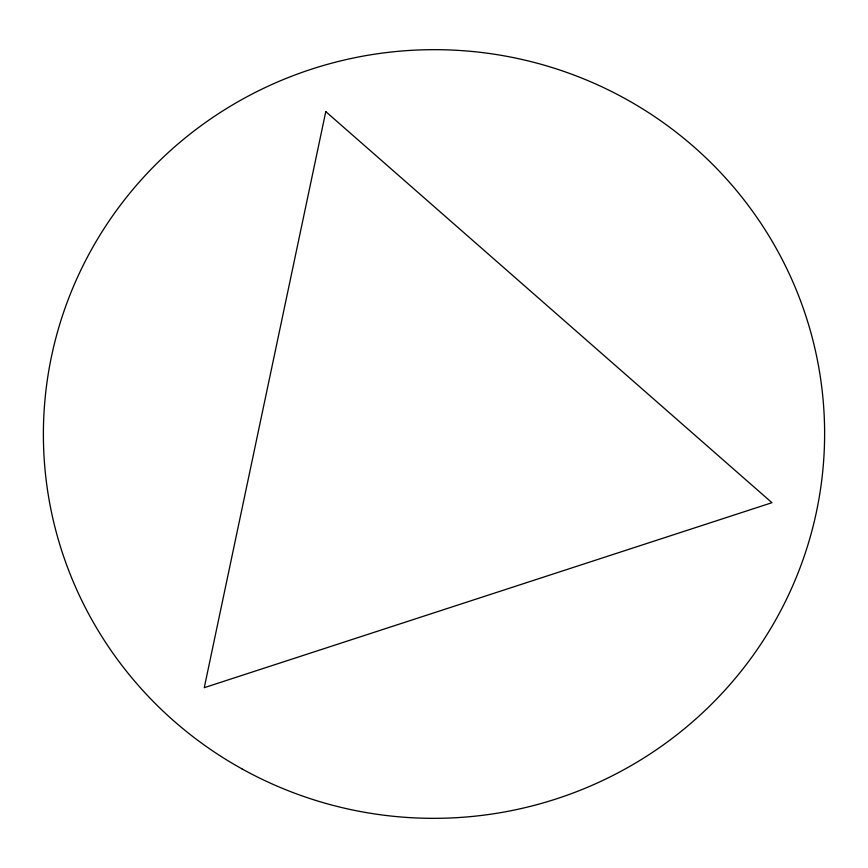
<?xml version="1.0" encoding="UTF-8"?>
<svg xmlns="http://www.w3.org/2000/svg" width="868" height="868" viewBox="0 0 868 868"><rect width="100%" height="100%" fill="white"/><g stroke="black" fill="none" stroke-linecap="round" stroke-linejoin="round"><path stroke-width="1.3" d="M325.782 111.614L204.262 687.673L771.956 502.702L325.782 111.614M241.922 768.842A390.622 384.329 -1.7 0 0 824.6 429.975A390.622 384.329 -1.7 0 0 235.478 103.194A390.622 384.329 -1.7 0 0 241.922 768.842"/></g></svg>
